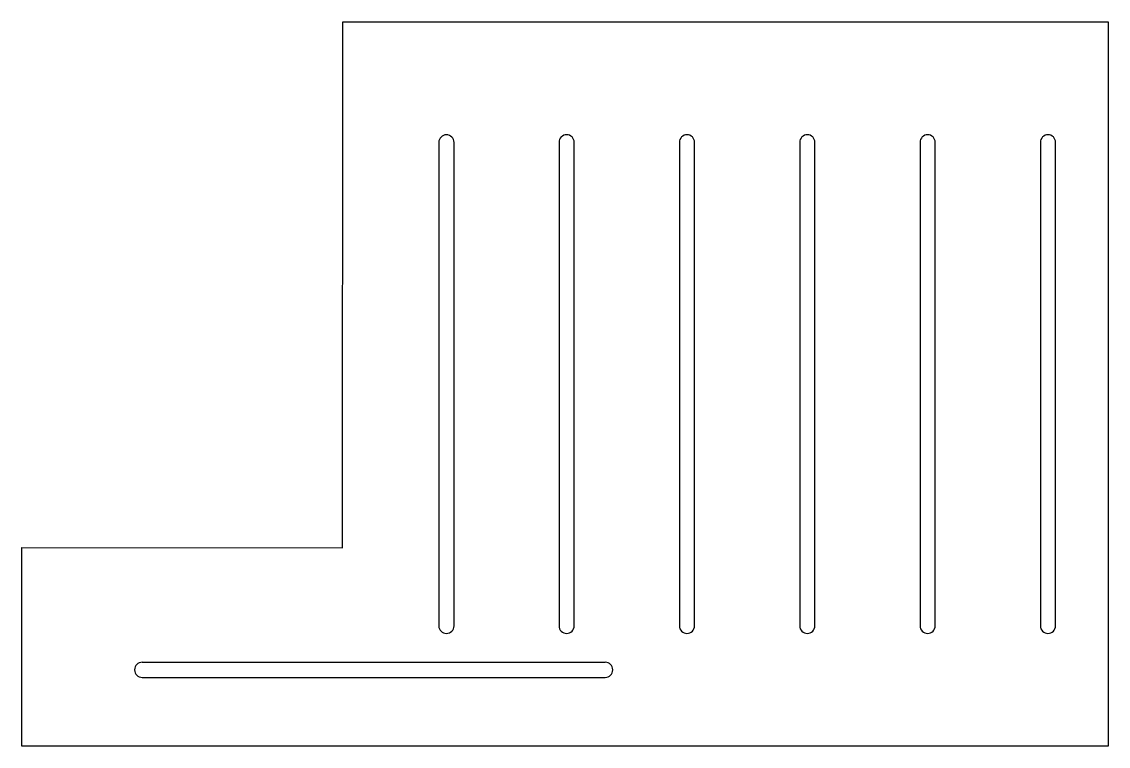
# Model space of a CAD drawing. Header units: millimetres. Extents: x 20 to 191, y -137 to -23.
import ezdxf

# ---------------------------------------------------------------- set-up
doc = ezdxf.new("R2010")
doc.units = ezdxf.units.MM
doc.layers.add('Edge.Cuts', color=254, linetype='CONTINUOUS', true_color=0xd0d2cd)

msp = doc.modelspace()

# ---------------------------------------------------------------- linework, layer by layer
at = {"layer": 'Edge.Cuts', "linetype": 'CONTINUOUS'}
for p, q in [((70.168262, -106.119368), (70.199996, -23.100005)), ((70.199996, -23.100005), (191.05, -23.1)), ((191.05, -23.1), (191.05, -137.45)), ((85.35, -42.15), (85.35, -118.45)), ((87.75, -118.45), (87.75, -42.15)), ((104.332792, -42.13), (104.332792, -118.43)), ((106.732792, -118.43), (106.732792, -42.13)), ((123.332792, -42.13), (123.332792, -118.43)), ((125.732792, -118.43), (125.732792, -42.13)), ((142.332792, -42.13), (142.332792, -118.43)), ((144.732792, -118.43), (144.732792, -42.13)), ((161.332792, -42.13), (161.332792, -118.43)), ((163.732792, -118.43), (163.732792, -42.13)), ((180.332792, -42.13), (180.332792, -118.43)), ((182.732792, -118.43), (182.732792, -42.13)), ((19.5, -137.45), (19.5, -106.1)), ((19.5, -106.1), (70.168262, -106.119368)), ((38.525, -124.19), (111.624951, -124.19)), ((38.524951, -126.59), (111.624951, -126.59)), ((191.05, -137.45), (19.5, -137.45))]:
    msp.add_line(p, q, dxfattribs=at)
at = {"layer": 'Edge.Cuts'}
for centre, start, end in [((86.55, -42.15), 0, 180), ((105.532792, -42.13), 0, 180), ((124.532792, -42.13), 0, 180), ((143.532792, -42.13), 0, 180), ((162.532792, -42.13), 0, 180), ((181.532792, -42.13), 0, 180), ((86.55, -118.45), -180, 0), ((105.532792, -118.43), -180, 0), ((124.532792, -118.43), -180, 0), ((143.532792, -118.43), -180, 0), ((162.532792, -118.43), -180, 0), ((181.532792, -118.43), -180, 0), ((38.524951, -125.39), -270, -90), ((111.624951, -125.39), -90, 90)]:
    msp.add_arc(centre, 1.2, start, end, dxfattribs=at)

doc.saveas('drawing.dxf')
